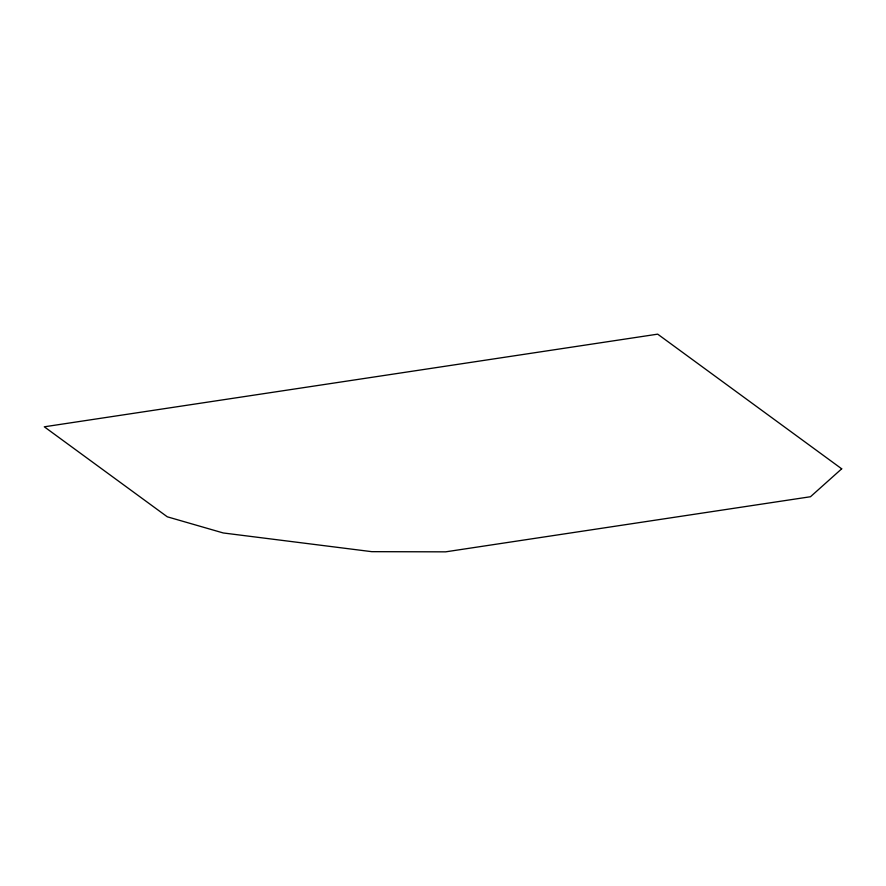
<?xml version="1.0" encoding="UTF-8"?>
<svg xmlns="http://www.w3.org/2000/svg" width="886" height="886" viewBox="0 0 886 886"><rect width="100%" height="100%" fill="white"/><g stroke="black" fill="none" stroke-linecap="round" stroke-linejoin="round"><path stroke-width="1.33" d="M841.7 468.816L810.48 496.736L445.614 551.845L371.766 551.668L223.25 532.962L167.288 516.804L44.3 426.808L657.689 334.155L841.7 468.816"/></g></svg>
